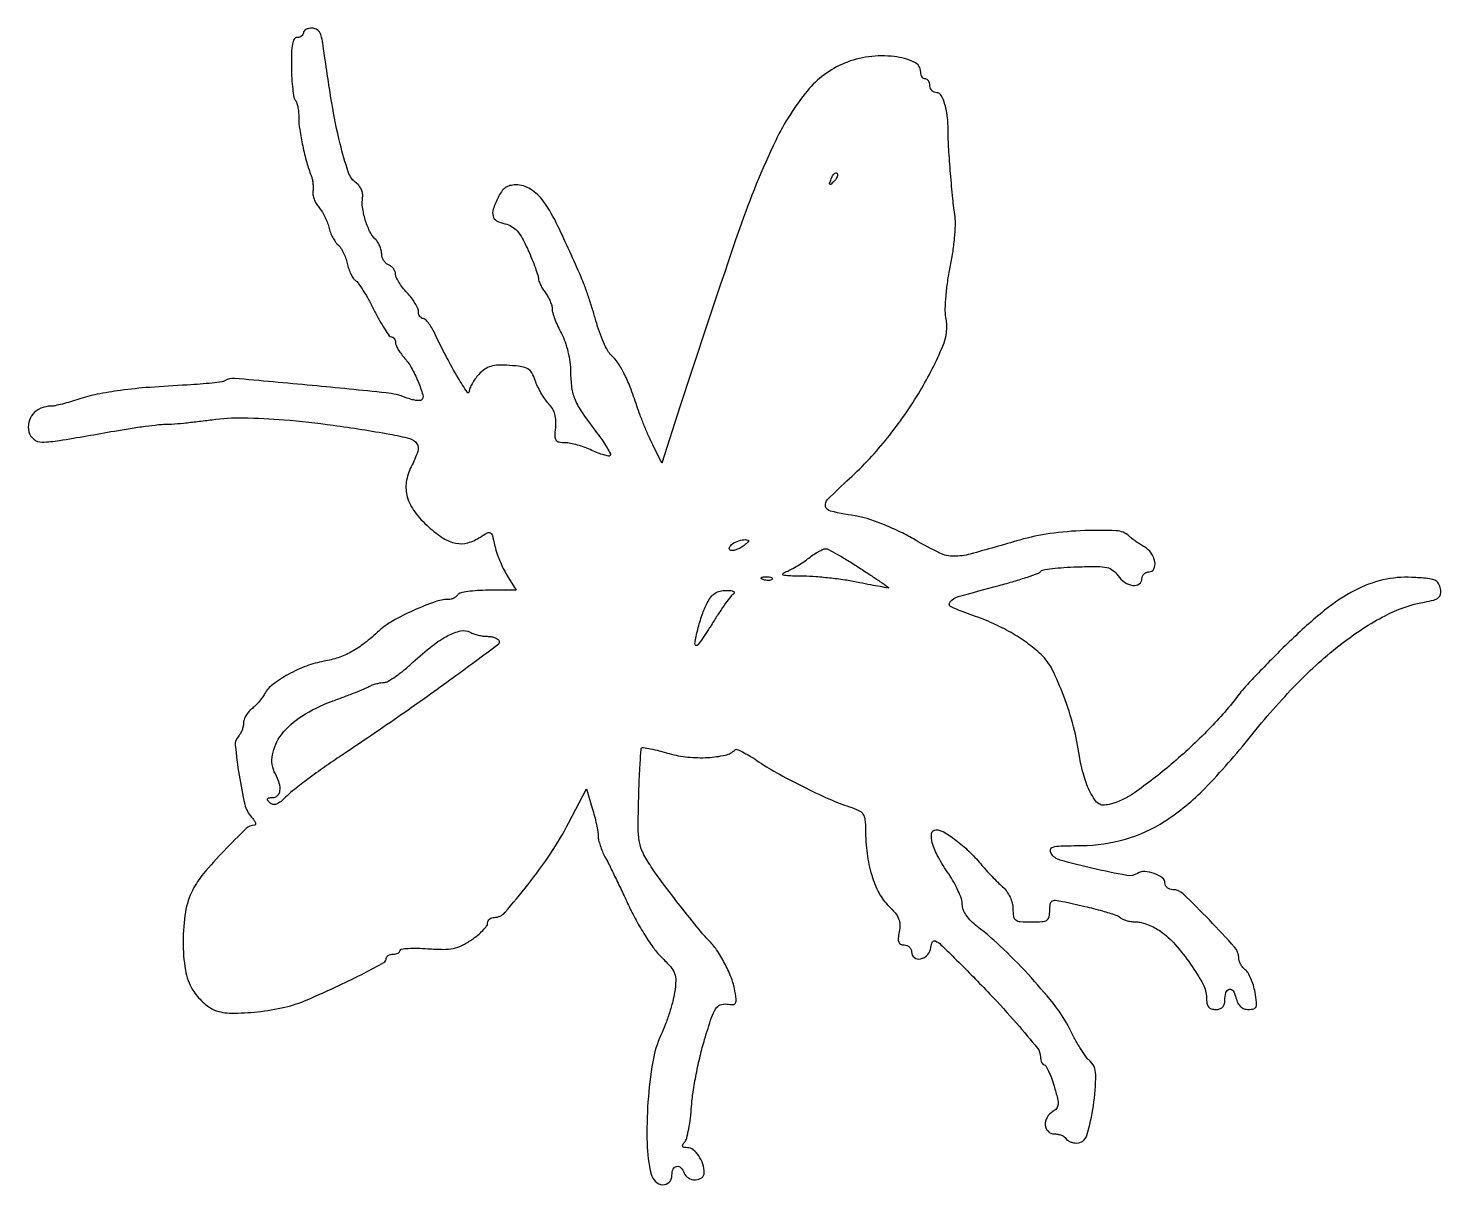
# Model space of a CAD drawing. Extents: x 0 to 307, y 0 to 251.
import ezdxf

# ---------------------------------------------------------------- set-up
doc = ezdxf.new("R2010")
doc.units = 0

msp = doc.modelspace()

# ---------------------------------------------------------------- linework, layer by layer
for points in [[(60, 250, -0.133184), (59.896587, 249.618655, -0.100518), (59.605834, 249.29375, -0.087576), (59.170906, 249.075145, -0.072888), (58.658159, 249, 0.268828), (58.032128, 248.637191, 0.082166), (57.635462, 247.5716, 0.041377), (57.427811, 245.686053, 0.010323), (57.408159, 242.583254, 0.010704), (57.497945, 240.070607, 0.014952), (57.693334, 237.831138, 0.011262), (57.950151, 236.001491, 0.157143), (58.25, 235.416588, -0.122029), (58.540852, 234.934214, -0.026286), (58.781326, 233.981227, -0.025965), (58.948345, 232.818732, -0.022246), (59.005577, 231.583333, 0.03778), (59.206179, 228.994484, 0.014678), (59.857718, 225.458393, 0.014846), (60.743346, 221.858942, 0.027278), (61.708205, 219, -0.043537), (61.921452, 218.293167, -0.024026), (62.063491, 217.401374, -0.023788), (62.12121, 216.476659, -0.035011), (62.076302, 215.66425, 0.075111), (62.096685, 214.840023, 0.04328), (62.353578, 213.878879, 0.042114), (62.787896, 212.936493, 0.054385), (63.344704, 212.16425, -0.044946), (63.968204, 211.332969, -0.023026), (64.60229, 210.19311, -0.022682), (65.151849, 208.950011, -0.031596), (65.520202, 207.791018, 0.032273), (65.87737, 206.67246, 0.02791), (66.390567, 205.551703, 0.028904), (66.972651, 204.587219, 0.069431), (67.533834, 203.97192, -0.075988), (68.092622, 203.342963, -0.029638), (68.667233, 202.328698, -0.028504), (69.16949, 201.138074, -0.03151), (69.513868, 199.936859, 0.02967), (69.846092, 198.761749, 0.030783), (70.311813, 197.649054, 0.032362), (70.833436, 196.743583, 0.102995), (71.328147, 196.255957, -0.099801), (71.933922, 195.666362, -0.01095), (72.999592, 194.033, -0.013034), (74.186874, 192.007207, -0.010187), (75.372593, 189.75, 0.011413), (76.536968, 187.546573, 0.017236), (77.659101, 185.689063, 0.012137), (78.656408, 184.238083, 0.240574), (79.122593, 184, -0.134089), (79.457186, 183.908627, -0.10046), (79.742262, 183.651745, -0.087269), (79.934092, 183.267489, -0.072359), (80, 182.814451, 0.100655), (80.120609, 182.221402, 0.028373), (80.53996, 181.370725, 0.027377), (81.134629, 180.441878, 0.025823), (81.838162, 179.564451, -0.05346), (83.436863, 177.328215, -0.030183), (84.898855, 174.328479, -0.023402), (85.941074, 171.440637, -0.278092), (85.666667, 170.333333, -0.198715), (85.262387, 170.165696, -0.034897), (84.423893, 170.223648, -0.033142), (83.391495, 170.438338, -0.024385), (82.282065, 170.806054, 0.066217), (77.963203, 171.847262, 0.002672), (61.910685, 173.441407, 0.001301), (45.042798, 174.981276, 0.161895), (42.993253, 174.49583, -0.103934), (42.32034, 174.252901, -0.006393), (40.196556, 173.982712, -0.009277), (37.637647, 173.738361, -0.006726), (34.780816, 173.557579, 0.006828), (26.724174, 173.046102, 0.013381), (20.331469, 172.380047, 0.016694), (15.234319, 171.53675, 0.0325), (11.253975, 170.467992, -0.010248), (9.472795, 169.903702, -0.01072), (7.696445, 169.42188, -0.010442), (6.146764, 169.071196, -0.045812), (5.215053, 168.968197, 0.09584), (3.019269, 168.501015, 0.115177), (1.317302, 167.259887, 0.122495), (0.40867, 165.460446, 0.117976), (0.431217, 163.418029, 0.165181), (1.482235, 161.790181, 0.171088), (3.291095, 161.168201, 0.039815), (7.052011, 161.497346, 0.002081), (19, 163.561142, -0.005045), (22.437593, 164.133957, -0.005761), (25.7375, 164.610787, -0.005244), (28.544676, 164.953538, -0.0322), (30, 165.021453, 0.024489), (31.423495, 165.065913, 0.004572), (34.026075, 165.299034, 0.004887), (37.065727, 165.629371, 0.004449), (40.195148, 166.02871, -0.037564), (46.940619, 166.438842, -0.016741), (55.838142, 166.012818, -0.014417), (66.489951, 164.834701, -0.009306), (78.75, 162.886386, -0.02029), (83.092514, 161.929976, -0.184991), (84.637236, 160.819699, -0.235312), (84.841164, 159.121764, -0.033654), (83.4027, 155.811842, 0.084462), (82.340423, 152.48101, 0.105854), (82.569, 149.254372, 0.090888), (84.171629, 146.043311, 0.048205), (87.181972, 142.75, 0.039895), (90.357945, 140.314628, 0.095774), (93.096844, 139.209677, 0.116522), (95.704392, 139.312743, 0.077287), (98.443642, 140.555029, -0.020262), (99.954895, 141.459936, -0.259799), (100.590957, 141.453984, -0.20152), (101.019911, 140.895964, -0.012278), (101.516332, 138.805029, 0.028904), (101.925544, 137.305085, 0.015771), (102.590064, 135.516165, 0.01567), (103.382422, 133.734901, 0.023974), (104.189433, 132.25), (106.163119, 129), (100.140576, 129, 0.015474), (97.788539, 128.927193, 0.021898), (95.705608, 128.70625, 0.018931), (94.047695, 128.391999, 0.200639), (93.5, 128, -0.086341), (93.160294, 127.617204, -0.053383), (92.651244, 127.29375, -0.0516), (92.061185, 127.074156, -0.063377), (91.478496, 127, 0.086681), (88.588578, 126.495204, 0.019444), (83.937366, 124.611823, 0.020709), (79.365216, 122.317806, 0.059899), (76.5, 120.245786, -0.020632), (73.260358, 117.49205, -0.039394), (70.413026, 115.60822, -0.045273), (67.592205, 114.364511, -0.039373), (64.458817, 113.577517, 0.048522), (60.691253, 112.557753, 0.035216), (56.742462, 110.738597, 0.03551), (53.382131, 108.570011, 0.105949), (51.595883, 106.515217, -0.031796), (51.049385, 105.658949, -0.019755), (50.307853, 104.725149, -0.019797), (49.499832, 103.858194, -0.033523), (48.75, 103.208513, 0.055912), (48.080429, 102.573843, 0.045451), (47.514063, 101.762813, 0.047144), (47.127349, 100.907318, 0.08277), (47, 100.143296, -0.051027), (46.923939, 99.39993, -0.038173), (46.696053, 98.608146, -0.039017), (46.361825, 97.888027, -0.068322), (45.965287, 97.365287, 0.224757), (45.233379, 95.317283, 0.01453), (46.062716, 88.87317, 0.018301), (47.302706, 82.5501, 0.124713), (48.754749, 79.75, -0.027459), (49.289475, 79.077319, -0.065385), (49.587287, 78.513758, -0.152176), (49.606462, 78.155885, -0.342845), (49.404988, 77.998965, 0.194439), (47.558738, 77.25033, 0.009417), (42.794411, 72.459731, 0.015398), (38.323352, 67.493962, 0.057685), (36.002736, 64.005364, 0.077903), (34.415912, 59.156183, 0.040229), (33.90246, 52.779503, 0.040259), (34.405487, 46.547403, 0.096929), (36.004198, 42.225074, 0.040004), (36.970346, 40.892958, 0.030589), (38.22206, 39.598499, 0.031343), (39.553102, 38.52574, 0.061396), (40.75046, 37.882372, 0.092615), (44.389325, 37.198688, 0.027792), (50.042512, 37.507393, 0.028493), (55.990207, 38.510565, 0.0467), (60.839696, 40.103635, 0.006141), (67.735895, 43.208228, 0.011613), (73.202634, 45.906634, 0.00629), (77.497192, 48.221201, 0.272428), (78, 49.075538, -0.159383), (78.115329, 49.428145, -0.096866), (78.440625, 49.728439, -0.078581), (78.926362, 49.931225, -0.059732), (79.5, 50, 0.052287), (80.073909, 50.06018, 0.07216), (80.559375, 50.239057, 0.092107), (80.885516, 50.503223, 0.178435), (81, 50.81381, -0.376714), (81.265169, 51.115814, -0.016689), (82.765878, 51.260831, -0.021142), (84.706563, 51.300973, -0.012654), (87.011499, 51.192787, 0.015712), (90.373226, 51.055599, 0.052689), (92.564545, 51.266428, 0.065214), (94.406677, 51.90037, 0.034058), (96.504666, 53.128977, 0.022639), (97.838232, 54.128382, 0.028917), (98.965601, 55.1707, 0.029329), (99.779617, 56.121362, 0.162408), (99.993167, 56.75, -0.117284), (100.109327, 57.226802, -0.099978), (100.432157, 57.632812, -0.092263), (100.91302, 57.90542, -0.083123), (101.478006, 58, 0.217319), (103.712151, 59.019175, 0.012038), (108.721845, 65.079699, 0.019149), (113.726643, 71.967177, 0.027358), (117.580308, 78.46372), (121.45708, 85.897717), (122.713359, 81.698858, -0.010453), (123.195378, 79.955934, -0.010396), (123.605066, 78.191238, -0.010292), (123.899078, 76.635157, -0.039504), (123.984819, 75.654292, 0.055374), (124.091438, 74.761501, 0.021979), (124.425322, 73.571063, 0.02143), (124.901885, 72.305933, 0.025173), (125.463087, 71.154292, -0.010841), (126.24983, 69.650796, -0.002242), (127.564749, 66.969406, -0.002356), (129.063413, 63.840865, -0.002219), (130.563132, 60.635177, 0.01763), (132.21309, 57.37411, 0.015341), (134.162789, 54.079354, 0.015604), (136.112055, 51.20689, 0.043181), (137.710068, 49.3617, -0.019225), (139.722466, 47.251157, -0.091077), (140.579858, 45.825664, -0.101051), (140.829769, 44.261442, -0.026471), (140.585212, 41.719668, -0.027231), (140.176814, 39.73857, -0.01308), (139.449727, 37.246736, -0.012926), (138.553474, 34.679753, -0.018027), (137.6112, 32.437413, 0.067589), (135.823791, 26.636442, 0.023453), (134.799404, 17.92263, 0.023831), (134.598358, 8.977706, 0.053404), (135.49084, 2.25, 0.14437), (136.425133, 0.638297, 0.177659), (138.011171, -0.04546, 0.221464), (139.411574, 0.514703, 0.190867), (140, 2, -0.09799), (140.265375, 3.341093, -0.253424), (141.005536, 3.94416, -0.254908), (141.911083, 3.652194, -0.098645), (142.638374, 2.5, 0.175525), (143.572127, 1.422214, 0.131867), (145.105697, 1.035284, 0.155748), (146.454258, 1.488304, 0.238815), (147, 2.565741, 0.080469), (146.697194, 4.43507, 0.067914), (145.812348, 6.235466, 0.075122), (144.60087, 7.55592, 0.171258), (143.342372, 8, -0.043458), (142.637084, 8.061416, -0.249464), (142.351087, 8.284607, -0.240703), (142.37075, 8.653571, -0.040942), (142.78539, 9.25, 0.111073), (143.211442, 10.092704, 0.014971), (143.641085, 12.042188, 0.016667), (144.009274, 14.419595, 0.013338), (144.25162, 17, -0.021336), (144.588373, 20.059304, -0.010315), (145.266335, 23.940625, -0.010209), (146.140271, 27.962403, -0.014446), (147.093785, 31.5, -0.006336), (148.591901, 36.261232, -0.0602), (149.495489, 38.191745, -0.163285), (150.484543, 39.006485, -0.127141), (151.877473, 39.163745, 0.039721), (153.258186, 39.079274, 0.280041), (153.802842, 39.424087, 0.15154), (153.935709, 40.249925, 0.011044), (153.556573, 42.550134, 0.050298), (152.813646, 45.076975, 0.025567), (151.408559, 48.080328, 0.025562), (149.698283, 50.934622, 0.048653), (148, 53, -0.026515), (145.892847, 55.343324, -0.003796), (141.875411, 60.395783, -0.004452), (137.901593, 65.566211, -0.015567), (135.474761, 69, -0.027606), (133.73017, 71.984985, -0.07402), (132.944008, 74.31093, -0.045622), (132.679501, 77.343925, -0.005714), (132.782678, 83.949344, -0.00342), (132.919419, 87.983097, -0.005382), (133.097813, 91.444688, -0.001673), (133.293946, 94.430305, -0.181054), (133.458526, 94.791859, -0.245072), (133.79349, 94.897214, -0.006571), (135.360559, 94.597323, -0.01226), (137.233616, 94.165186, -0.007912), (139.381422, 93.577495, 0.045866), (143.420455, 92.795508, 0.038761), (147.772581, 92.699352, 0.03952), (151.584045, 93.214682, 0.143985), (153.705059, 94.371726, -0.301108), (154.114774, 94.454972, -0.018131), (155.31936, 93.915949, -0.022273), (156.789347, 93.109932, -0.014139), (158.429151, 92.048745, 0.023713), (162.629917, 89.44295, 0.010998), (168.308707, 86.444444, 0.010967), (174.079729, 83.714282, 0.025299), (178.553708, 81.982275, -0.029502), (180.520919, 81.20165, -0.133678), (181.454144, 80.411567, -0.126193), (181.886442, 79.232522, -0.025098), (182, 76.971669, 0.033088), (182.339637, 71.844959, 0.040638), (183.355927, 67.158166, 0.045591), (184.942344, 63.253191, 0.082639), (187.001412, 60.498648, -0.027386), (188.437131, 58.963844, -0.076797), (189.196816, 57.707926, -0.093157), (189.462573, 56.429322, -0.05419), (189.322619, 54.863093, 0.024387), (189.107678, 53.427616, 0.11351), (189.212368, 52.602381, 0.202092), (189.625189, 52.160182, 0.105623), (190.375, 52, -0.091158), (190.995365, 51.88595, -0.095739), (191.522656, 51.559375, -0.099562), (191.875495, 51.07229, -0.107521), (192, 50.5, 0.231387), (192.605006, 49.262648, 0.227079), (193.960928, 48.967015, 0.156471), (195.455597, 49.867726, 0.14897), (196.183578, 51.488011, -0.091252), (196.563849, 52.681303, -0.404465), (197.199517, 52.886046, -0.077504), (198.379177, 52.058395, -0.003851), (201.774774, 48.738011, -0.006857), (209.021973, 41.341197, -0.011727), (214.836889, 34.947353, -0.007822), (219.299269, 29.637769, -0.169805), (219.981675, 27.75, 0.0427), (220.046066, 27.080052, 0.061983), (220.224237, 26.514063, 0.080978), (220.481404, 26.130298, 0.207609), (220.781685, 26, -0.272103), (221.153765, 25.781321, -0.018382), (221.735105, 24.640695, -0.022322), (222.349469, 23.145899, -0.014554), (222.929685, 21.372577, -0.009817), (223.67178, 18.664598, -0.074777), (223.801475, 17.353018, -0.160452), (223.478778, 16.518323, -0.093645), (222.648, 15.822887, 0.135506), (221.395859, 14.585242, 0.146669), (221.004687, 12.919002, 0.181537), (221.613642, 11.554784, 0.200576), (222.940983, 11, -0.046881), (223.729296, 10.925923, -0.046318), (224.49335, 10.70625, -0.050262), (225.123976, 10.383556, -0.111412), (225.5, 10, 0.101396), (225.861064, 9.616809, 0.052012), (226.439856, 9.29375, 0.048654), (227.130312, 9.074157, 0.052722), (227.831632, 9, 0.33052), (230.017432, 10.622103, 0.036355), (231.473083, 17.093514, 0.036927), (231.980808, 23.872757, 0.223359), (230.522968, 26.980938, -0.069132), (229.787919, 27.785906, -0.012257), (228.670427, 29.501008, -0.013056), (227.453807, 31.592528, -0.011431), (226.290573, 33.838525, 0.052898), (223.337816, 38.540803, 0.017094), (218.029765, 44.835148, 0.017502), (211.942859, 51.115234, 0.027639), (206.259074, 56.008051, -0.034414), (204.916962, 57.195397, -0.045948), (203.887121, 58.45372, -0.053025), (203.229429, 59.692454, -0.09484), (203.009074, 60.819825, 0.080961), (202.81271, 61.995599, 0.023421), (202.13833, 63.714469, 0.022892), (201.184465, 65.608697, 0.022596), (200.057583, 67.416306, -0.025154), (197.776316, 71.117668, -0.054482), (196.49742, 74.200928, -0.106521), (196.352043, 76.213981, -0.373736), (197.256733, 77, -0.134856), (198.980291, 76.526526, -0.02817), (201.603996, 74.760244, -0.028471), (204.429297, 72.352542, -0.027436), (207, 69.610972, 0.009362), (208.12138, 68.324934, 0.006615), (209.426563, 66.921279, 0.006679), (210.710182, 65.612384, 0.01398), (211.75, 64.636227, -0.055092), (212.653548, 63.636386, -0.046975), (213.373457, 62.410219, -0.047657), (213.842352, 61.09211, -0.061711), (214, 59.819665, 0.039905), (214.130639, 58.185397, 0.201993), (214.604652, 57.426229, 0.138562), (215.599039, 57.07599, 0.015821), (218, 57, 0.016121), (220.32682, 57.07504, 0.12503), (221.353025, 57.407441, 0.201469), (221.849645, 58.116238, 0.053437), (222, 59.519052, -0.034711), (222.096526, 60.907782, -0.207076), (222.465808, 61.513938, -0.181487), (223.195007, 61.704941, -0.025856), (224.75, 61.462627, -0.005994), (229.598658, 60.387153, -0.011673), (233.434672, 59.392908, -0.01085), (236.333869, 58.500367, -0.103126), (237.45, 57.852575, 0.08865), (237.979668, 57.524496, 0.032062), (238.824654, 57.250444, 0.03059), (239.808792, 57.062847, 0.031811), (240.79563, 57, -0.063171), (241.915013, 56.858007, -0.028943), (243.319049, 56.407916, -0.028098), (244.762346, 55.755973, -0.034595), (246.021917, 54.984394, -0.057572), (249.211059, 52.108513, -0.028757), (252.56651, 47.824891, -0.026477), (255.275742, 43.445909, -0.125936), (256, 40.616023, 0.040816), (256.1027, 39.360047, 0.123003), (256.44113, 38.577003, 0.15396), (257.053918, 38.146387, 0.076907), (258, 38, 0.072026), (258.863653, 38.12506, 0.121293), (259.492399, 38.492623, 0.12387), (259.870271, 39.103605, 0.077002), (260, 39.940983, -0.063967), (260.224593, 41.68933, -0.279529), (260.941735, 42.384903, -0.32586), (261.781201, 42.024995, -0.072588), (262.412379, 40.493089, 0.054557), (262.816915, 39.401524, 0.091406), (263.404375, 38.622665, 0.102359), (264.178215, 38.160626, 0.083759), (265.130343, 38, 0.066266), (266.250963, 38.149172, 0.240639), (266.767023, 38.617525, 0.12199), (266.88037, 39.567584, 0.013463), (266.548383, 41.75, 0.028787), (266.184468, 43.26698, 0.029209), (265.650084, 44.724571, 0.030538), (265.036154, 45.930601, 0.095563), (264.437092, 46.610243, -0.05785), (263.8872, 47.147049, -0.04533), (263.422146, 47.839716, -0.046646), (263.104823, 48.574938, -0.078718), (263, 49.236619, 0.184579), (262.121944, 51.53412, 0.009618), (256.641972, 57.424313, 0.009379), (250.931492, 63.112787, 0.193541), (248.725296, 64, -0.084509), (248.066434, 64.112161, -0.093294), (247.506806, 64.435028, -0.100463), (247.13255, 64.916052, -0.115751), (247, 65.480948, 0.242402), (246.425331, 66.59666, 0.071464), (244.662507, 67.50736, 0.067956), (242.593416, 67.923475, 0.155315), (241.066367, 67.541017, -0.186027), (238.696896, 67.095816, -0.011069), (231.432733, 68.600584, -0.01102), (224.23986, 70.425243, -0.187677), (222.320032, 71.859154, -0.198447), (222.176466, 72.71373, -0.279193), (222.701025, 73.254826, -0.057165), (224.412202, 73.499788, -0.004781), (228.89299, 73.582344, 0.068406), (238.420086, 74.978018, 0.072963), (246.991967, 78.885706, 0.056942), (255.642895, 85.984352, 0.024122), (265.573671, 97.269528, -0.023807), (275.584116, 108.659665, -0.036077), (285.408789, 117.452835, -0.042579), (294.757496, 123.48233, -0.077921), (303.312087, 126.433394, 0.019957), (305.35349, 126.882538, 0.108156), (306.357598, 127.395057, 0.179536), (306.793787, 128.142796, 0.0787), (306.812087, 129.306961, 0.10489), (306.38135, 130.485601, 0.158828), (305.550617, 131.180198, 0.072534), (303.965799, 131.562231, 0.010063), (300.582662, 131.804897, 0.07036), (294.302486, 131.244432, 0.063746), (288.193738, 128.967259, 0.049659), (281.652693, 124.650163, 0.022424), (273.969638, 117.809644, 0.004209), (270.536224, 114.408276, 0.004649), (267.273784, 111.059708, 0.004331), (264.540576, 108.15163, 0.023698), (263.154049, 106.5, -0.030936), (256.531613, 98.839171, -0.02312), (248.361641, 91.229781, -0.021969), (240.365877, 85.02777, -0.092808), (234.878067, 82.506247, -0.066674), (233.581646, 82.35982, -0.14103), (232.624146, 82.656947, -0.101698), (231.775053, 83.503341, -0.025132), (230.76874, 85.205052, -0.031808), (230.06109, 86.788876, -0.016254), (229.367353, 88.853984, -0.016084), (228.788141, 91.036415, -0.023227), (228.429191, 93, 0.031508), (227.157814, 99.358175, 0.024974), (225.017771, 106.032305, 0.024472), (222.502149, 111.833552, 0.09039), (220.13236, 115.027179, 0.030797), (217.073605, 117.554492, 0.027029), (213.595164, 119.808324, 0.025428), (209.680067, 121.797252, 0.02076), (205.311802, 123.53025, -0.018897), (200.623543, 125.370011, -0.506848), (200.372073, 126.490179, -0.1452), (202.140057, 127.611026, -0.004007), (211, 130.049977, 0.006452), (214.294259, 130.974171, 0.009565), (217.153759, 131.876132, 0.005253), (219.524705, 132.701994, 0.160275), (220.012796, 133.083577, -0.207675), (220.500179, 133.397251, -0.009003), (222.554897, 133.695866, -0.01405), (225.06582, 133.943281, -0.009425), (227.946662, 134.091115, -0.007885), (232.268175, 134.163083, -0.053769), (234.385322, 133.93664, -0.108686), (235.713788, 133.326561, -0.084609), (236.805838, 132.165903, 0.098582), (238.231555, 130.732375, 0.116547), (240.017291, 130.061129, 0.181519), (241.40736, 130.388981, 0.250036), (242, 131.5, -0.103767), (242.120077, 132.072359, -0.098937), (242.461056, 132.559375, -0.096763), (242.970441, 132.885744, -0.094503), (243.569551, 133, 0.286996), (244.607883, 133.64949, 0.161618), (244.81129, 135.176867, 0.105689), (244.019413, 137.05682, 0.112674), (242.542232, 138.397872, -0.015381), (241.693112, 138.910899, -0.010484), (240.758983, 139.543438, -0.010574), (239.882826, 140.19215, -0.020868), (239.220803, 140.75, 0.17559), (236.426981, 141.91249, 0.020604), (229.570883, 141.949949, 0.025345), (222.035627, 141.297146, 0.036632), (215.5, 139.901891, -0.003846), (204.735824, 136.854733, -0.067398), (201.145131, 136.372213, -0.113842), (198.155911, 137.06493, -0.017959), (192.798467, 139.924862, 0.017707), (189.592398, 141.638411, 0.01597), (186.162064, 143.184707, 0.016501), (182.954264, 144.38686, 0.039891), (180.5, 145.002623, -0.010029), (174.423768, 146.146894, -0.291603), (173.342216, 147.203365, -0.261275), (173.781564, 148.722858, -0.008429), (178.564608, 153.281224, 0.037809), (186.785122, 162.092623, 0.034289), (193.883332, 172.32283, 0.034247), (198.784097, 181.98102, 0.147696), (199.469363, 188.311619, -0.052917), (199.327979, 190.081582, -0.01475), (199.482492, 192.861612, -0.014711), (199.845081, 196.016143, -0.014959), (200.391044, 199.126229, 0.013684), (200.946691, 202.244767, 0.013225), (201.338222, 205.424654, 0.013258), (201.534328, 208.239864, 0.046338), (201.444219, 210.055932, -0.010725), (200.962166, 214.029122, -0.004301), (200.466274, 219.482429, -0.003996), (200.071203, 224.804838, -0.016907), (199.967994, 228, 0.025031), (199.796223, 231.536566, 0.043461), (199.254504, 234.424091, 0.05624), (198.451948, 236.406439, 0.275077), (197.454687, 237, -0.102217), (196.899588, 237.114679, -0.098638), (196.427314, 237.440625, -0.097165), (196.110886, 237.927473, -0.095948), (196, 238.5, 0.064853), (195.925306, 239.073457, 0.082425), (195.70625, 239.559375, 0.098894), (195.381354, 239.884432, 0.148195), (195, 240, -0.14491), (194.618655, 240.112892, -0.099365), (194.29375, 240.43029, -0.083557), (194.074788, 240.904866, -0.066486), (194, 241.464816, 0.296291), (192.567105, 243.670594, 0.075589), (188.253884, 244.853653, 0.061655), (182.678932, 244.818288, 0.066669), (177.435463, 243.408588, 0.122456), (169.399764, 237.432173, 0.0603), (162.513947, 226.621984, 0.028747), (154.647962, 207.443957, 0.00461), (141.814598, 169.04391), (137.779046, 156.587821), (135.822178, 160.54391, -0.011721), (134.96556, 162.382935, -0.006532), (134.004504, 164.659774, -0.006512), (133.091882, 166.989707, -0.010488), (132.382291, 169, 0.011373), (130.920423, 173.118271, 0.025809), (129.587248, 176.140485, 0.034133), (128.262415, 178.374409, 0.058528), (126.835345, 180, -0.085883), (126.086824, 180.952535, -0.019015), (125.168418, 182.821875, -0.019227), (124.260803, 185.093009, -0.017478), (123.498301, 187.5, 0.007443), (122.745382, 190.053644, 0.006062), (121.865505, 192.765625, 0.00613), (120.994223, 195.243596, 0.015892), (120.288308, 197, 0.006999), (115.241855, 208.063869, 0.043871), (112.105217, 213.421972, 0.097565), (109.321397, 216.062457, 0.142827), (106.09699, 216.992198, 0.063171), (104.838706, 216.828745, 0.089362), (103.815817, 216.355158, 0.083264), (102.972924, 215.524647, 0.048006), (102.25, 214.292833, 0.027603), (101.214932, 211.698231, 0.146342), (101.163865, 210.186722, 0.211953), (101.945586, 209.209231, 0.065669), (103.757492, 208.553264, -0.078012), (105.210609, 207.986452, -0.080018), (106.405847, 207.005356, -0.056852), (107.518793, 205.413655, -0.019716), (108.757492, 202.89576, -0.007432), (109.618571, 200.875499, -0.009424), (110.350606, 198.983625, -0.00773), (110.907075, 197.384546, -0.073204), (111.031803, 196.671951, 0.08026), (111.141973, 196.090669, 0.025388), (111.485547, 195.274054, 0.024618), (111.967525, 194.388094, 0.025029), (112.531803, 193.55887, -0.034063), (113.093771, 192.700113, -0.028926), (113.568717, 191.725679, -0.029949), (113.897181, 190.784592, -0.069091), (114, 190.044061, 0.073461), (114.124311, 189.202523, 0.0168), (114.5875, 187.836502, 0.017024), (115.234414, 186.282876, 0.015853), (116, 184.738815, -0.038254), (116.796219, 182.934263, -0.025664), (117.436413, 180.771163, -0.025404), (117.859549, 178.517996, -0.033722), (118, 176.437883, 0.033918), (118.233656, 172.997391, 0.067227), (118.961418, 170.366476, 0.05003), (120.509453, 167.560227, 0.011974), (123.641217, 163.247052, -0.011679), (124.922357, 161.484807, -0.018793), (125.920607, 159.919404, -0.013303), (126.634222, 158.62391, -0.326482), (126.574748, 158.241414, -0.249165), (126.202229, 158.127399, -0.021849), (125.209754, 158.365086, -0.024592), (123.988016, 158.780732, -0.016493), (122.634628, 159.369091, 0.02333), (121.142923, 159.993479, 0.019306), (119.502894, 160.52092, 0.019734), (117.959253, 160.887386, 0.048444), (116.799672, 161, -0.047167), (115.492668, 161.123569, -0.209139), (114.870357, 161.550102, -0.148105), (114.639606, 162.405367, -0.020807), (114.772937, 164.25, 0.041763), (114.820487, 165.819512, 0.057924), (114.584106, 167.205647, 0.061492), (114.052668, 168.436944, 0.055965), (113.223599, 169.54561, -0.036604), (112.416763, 170.541857, -0.020485), (111.579357, 171.858174, -0.020348), (110.838009, 173.265161, -0.031028), (110.323294, 174.54561, 0.047075), (109.605257, 176.178618, 0.134072), (108.743677, 177.058495, 0.09776), (107.384015, 177.530984, 0.018488), (104.758533, 177.80125, 0.021949), (102.317623, 177.854268, 0.065242), (100.666879, 177.600604, 0.082627), (99.362953, 176.974509, 0.052107), (98.086702, 175.862689, 0.030395), (97.288116, 174.893627, 0.030401), (96.612969, 173.834953, 0.031899), (96.141359, 172.841303, 0.095127), (96, 172.105025, -0.742664), (95.562388, 171.972901, -0.013125), (93.579157, 175.134885, -0.013163), (91.105556, 179.581941, -0.009016), (88.524018, 184.75, 0.02306), (87.858007, 185.994613, 0.03137), (87.138917, 187.045312, 0.032319), (86.462802, 187.804616, 0.197165), (85.98658, 188, -0.145225), (85.610352, 188.11163, -0.099322), (85.289808, 188.42549, -0.083448), (85.073776, 188.894768, -0.066326), (85, 189.448478, 0.108444), (84.839021, 190.18197, 0.027638), (84.265625, 191.263869, 0.026849), (83.456895, 192.455426, 0.024361), (82.5, 193.594501, -0.023343), (81.54307, 194.728922, -0.026164), (80.734375, 195.906592, -0.026758), (80.159107, 196.969909, -0.111056), (80, 197.677408, 0.096783), (79.888112, 198.25003, 0.066864), (79.559375, 198.824903, 0.06427), (79.073433, 199.314794, 0.073802), (78.5, 199.638374, -0.09486), (77.926505, 199.99439, -0.066838), (77.440625, 200.579984, -0.064626), (77.112118, 201.296175, -0.075388), (77, 202.03556, 0.065318), (76.894611, 202.838853, 0.039115), (76.573878, 203.748175, 0.03853), (76.104711, 204.618726, 0.053569), (75.549371, 205.307772, -0.086056), (74.382615, 206.964031, -0.038484), (73.427815, 209.462052, -0.038401), (72.855515, 212.128896, -0.071651), (72.874101, 214.333456, 0.083421), (72.862301, 215.121715, 0.058384), (72.60088, 215.972661, 0.057504), (72.14323, 216.754505, 0.073876), (71.550947, 217.339088, -0.15516), (69.754541, 219.794853, -0.021484), (67.981658, 225.943273, -0.018506), (66.181627, 234.788443, -0.007019), (64.301866, 247.25, 0.02436), (63.960111, 249.082391, 0.08458), (63.490357, 250.187729, 0.13655), (62.822174, 250.784203, 0.114834), (61.894965, 251, 0.0508), (61.169872, 250.926141, 0.070755), (60.556646, 250.70625, 0.090852), (60.144293, 250.381718, 0.182696)], [(175.124088, 217.733333, -0.011214), (174.463552, 217.106486, -0.400052), (174.270328, 217.111181, -0.286372), (174.21821, 217.336218, -0.008399), (174.564293, 218.293128, -0.036269), (174.866277, 218.940734, -0.070189), (175.210949, 219.395085, -0.120343), (175.538684, 219.59249, -0.278911), (175.806872, 219.526461, -0.20742), (175.927901, 219.220211, -0.082976), (175.837219, 218.768815, -0.063152), (175.558688, 218.246577, -0.043285)], [(155.452158, 138.588676, -0.036857), (154.649542, 138.088054, -0.045259), (153.83411, 137.749473, -0.05163), (153.121476, 137.605066, -0.164032), (152.654266, 137.713676, -0.388523), (152.483066, 138.31796, -0.125937), (153.14898, 139.083943, -0.072725), (154.488507, 139.746646, -0.076047), (155.94113, 139.984687, -0.081462), (156.471364, 139.903497, -0.42079), (156.589643, 139.664581, -0.135002), (156.309811, 139.26016, -0.016439)], [(180.680282, 133.882542, -0.002216), (183.103218, 132.288595, -0.00361), (185.143583, 130.911995, -0.000626), (186.930538, 129.684209, -0.246716), (187, 129.552005, -0.464724), (186.917615, 129.48251, -0.001091), (185.164062, 129.786242, -0.005156), (183.146706, 130.16169, -0.003061), (180.75, 130.648624, 0.014403), (177.921492, 131.156779, 0.008913), (174.573438, 131.598338, 0.008938), (171.24844, 131.916597, 0.01588), (168.5, 132.042546, -0.004765), (165.345415, 132.116905, -0.060149), (164.171663, 132.298206, -0.598603), (164.101453, 132.614242, -0.08258), (164.846852, 133.06699, 0.026929), (165.926954, 133.56876, 0.013135), (167.249856, 134.31746, 0.012988), (168.58864, 135.170397, 0.018324), (169.731711, 136.003604, -0.018293), (170.780064, 136.767868, -0.021268), (171.831271, 137.413559, -0.020846), (172.756129, 137.879413, -0.106631), (173.315141, 138, -0.121509), (173.981937, 137.835528, -0.006525), (175.909888, 136.790497, -0.009893), (178.183201, 135.459904, -0.007028)], [(161.729167, 131.395833, -0.126455), (161.402231, 131.202593, -0.060344), (160.916927, 131.123424, -0.05415), (160.359369, 131.160852, -0.051402), (159.8125, 131.316886, -0.054073), (159.395823, 131.538436, -0.470617), (159.37858, 131.720685, -0.168741), (159.670344, 131.862007, -0.018894), (160.416667, 131.921053, -0.028489), (161.112848, 131.910055, -0.077125), (161.592839, 131.799335, -0.208169), (161.77538, 131.614691, -0.296942)], [(153.381038, 128.234687, 0.081908), (152.779107, 127.68015, 0.008985), (151.645833, 126.173627, 0.010789), (150.35893, 124.314152, 0.008522), (149.045264, 122.25, -0.006393), (147.776617, 120.237718, -0.009989), (146.628371, 118.542187, -0.004554), (145.621984, 117.145413, -0.238718), (145.33477, 117, -0.472402), (144.943796, 117.475511, -0.012588), (145.618044, 120.495122, -0.021081), (146.560339, 123.687533, -0.035824), (147.646118, 126.25, -0.045379), (148.453803, 127.52944, -0.083211), (149.352638, 128.368402, -0.089089), (150.431044, 128.833537, -0.058848), (151.77568, 128.984687, -0.024538), (152.761306, 128.930732, -0.083518), (153.37892, 128.759534, -0.29621), (153.533681, 128.51147, -0.247805)], [(99.875242, 119, -0.039246), (100.682282, 118.936556, -0.042371), (101.448368, 118.747785, -0.046494), (102.068687, 118.471355, -0.126948), (102.412612, 118.141397, -0.389449), (102.220646, 117.138806, -0.001651), (92.501216, 109.969128, -0.006603), (81.315849, 101.999782, -0.004408), (68.310016, 93.158587, 0.005963), (64.598271, 90.61848, 0.00645), (61.044886, 88.054949, 0.006113), (58.055129, 85.781691, 0.03078), (56.482743, 84.391834, -0.021713), (55.157974, 83.177385, -0.079073), (54.182705, 82.591796, -0.144065), (53.403926, 82.516203, -0.150113), (52.722727, 82.877273, -0.038262), (52.254313, 83.423441, -0.284132), (52.228543, 83.75, -0.247733), (52.516224, 83.951147, -0.031135), (53.3, 84, 0.185559), (54.387085, 84.417825, 0.180399), (54.930532, 85.461826, 0.107017), (54.782064, 87.102691, 0.047019), (53.933427, 89.124393, -0.170589), (53.290314, 93.281847, -0.119129), (55.248888, 97.648945, -0.087413), (59.699409, 101.693774, -0.05291), (66.104658, 104.847925, 0.003311), (68.680482, 105.812991, 0.003781), (71.131445, 106.771132, 0.003425), (73.199203, 107.614018, 0.021305), (74.236431, 108.097925, -0.030769), (75.015076, 108.443413, -0.022178), (75.919981, 108.735015, -0.022519), (76.808617, 108.935935, -0.044362), (77.529272, 109, 0.135222), (78.393876, 109.238183, 0.017719), (80.011215, 110.281852, 0.019545), (81.876482, 111.692738, 0.015224), (83.792841, 113.363752, -0.019576), (87.957635, 116.932014, -0.045859), (91.389203, 119.168562, -0.066625), (94.143494, 120.183026, -0.179709), (96.177134, 119.905201, 0.039479), (96.970179, 119.558179, 0.023381), (97.961149, 119.265903, 0.023304), (98.983702, 119.065581, 0.03673)]]:
    msp.add_lwpolyline(points, format="xyb", close=True)

doc.saveas('drawing.dxf')
